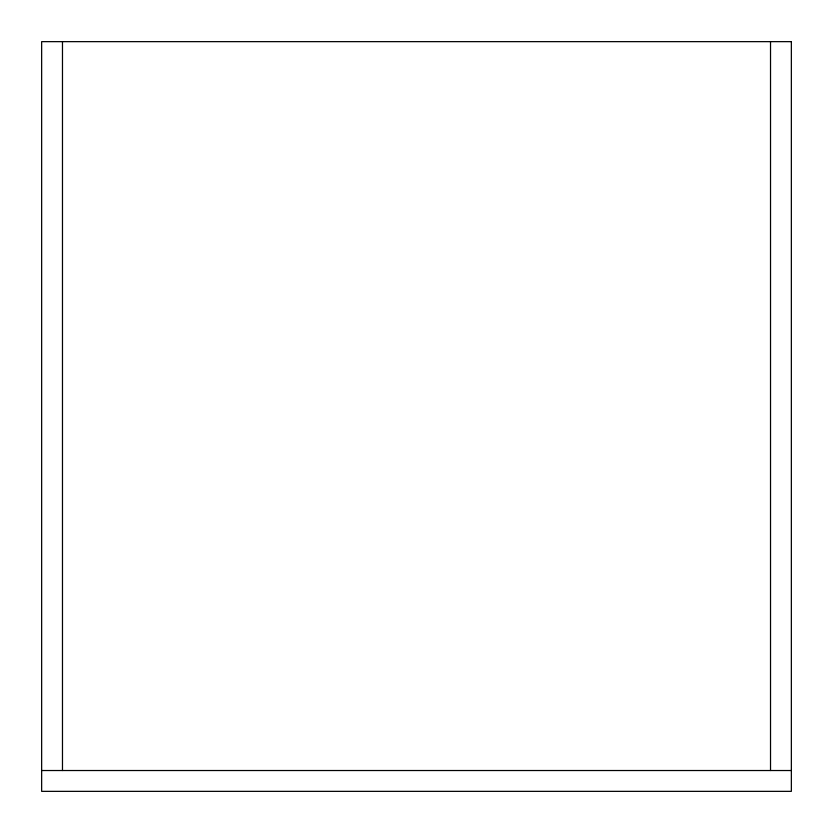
<?xml version="1.0" encoding="UTF-8"?>
<svg xmlns="http://www.w3.org/2000/svg" width="833" height="833" viewBox="0 0 833 833"><rect width="100%" height="100%" fill="white"/><g stroke="black" fill="none" stroke-linecap="round" stroke-linejoin="round"><path stroke-width="1.25" d="M41.65 770.525L791.35 770.525M770.525 41.65L770.525 770.525M62.475 41.65L62.475 770.525M791.35 41.65L41.65 41.65L41.65 791.35L791.35 791.35L791.35 41.65"/></g></svg>
